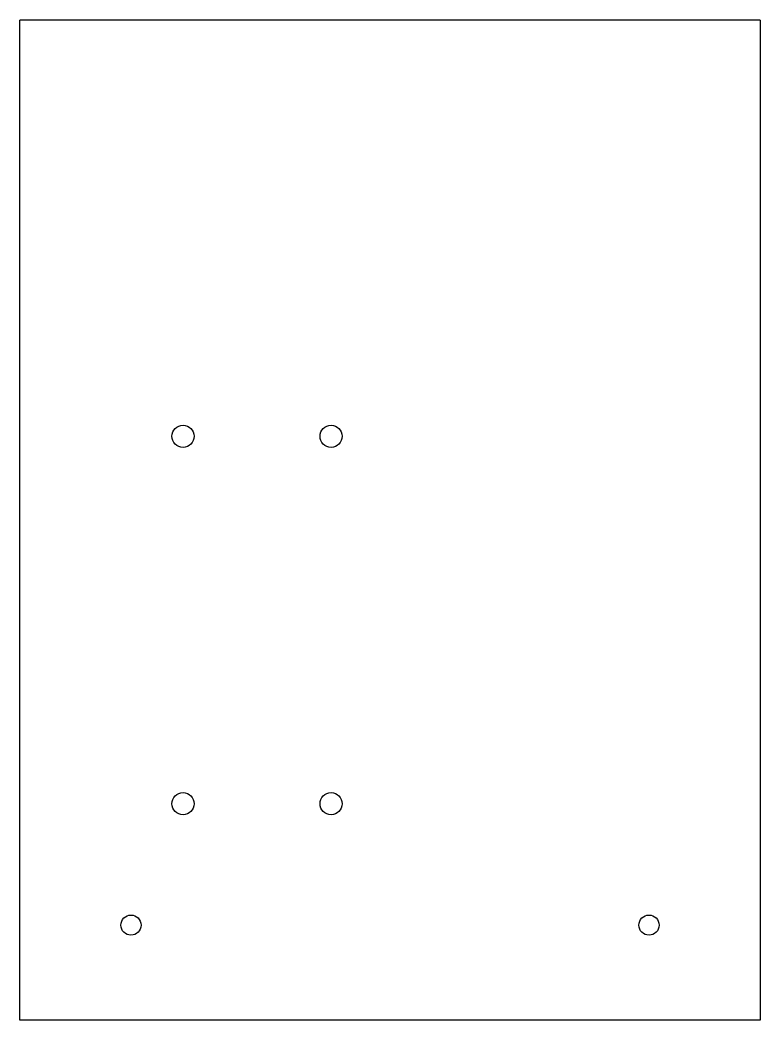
# Model space of a CAD drawing. Header units: inches. Extents: x 0.9 to 5.9, y -0.35 to 6.4.
import ezdxf

# ---------------------------------------------------------------- set-up
doc = ezdxf.new("R2010")
doc.units = ezdxf.units.IN
doc.header["$MEASUREMENT"] = 0

msp = doc.modelspace()

# ---------------------------------------------------------------- linework, layer by layer
at = {"color": 7, "linetype": 'Continuous', "lineweight": 25}
for p, q in [((0.8967, -0.3492), (0.8967, 6.4008)), ((5.8967, 6.4008), (0.8967, 6.4008)), ((5.8967, 6.4008), (5.8967, -0.3492)), ((5.8967, -0.3492), (0.8967, -0.3492))]:
    msp.add_line(p, q, dxfattribs=at)
for centre, radius in [((1.9988, 3.5908), 0.075), ((2.9988, 3.5908), 0.075), ((1.9988, 1.1108), 0.075), ((2.9988, 1.1108), 0.075), ((1.6467, 0.2914), 0.068), ((5.1467, 0.2914), 0.068)]:
    msp.add_circle(centre, radius, dxfattribs=at)

doc.saveas('drawing.dxf')
